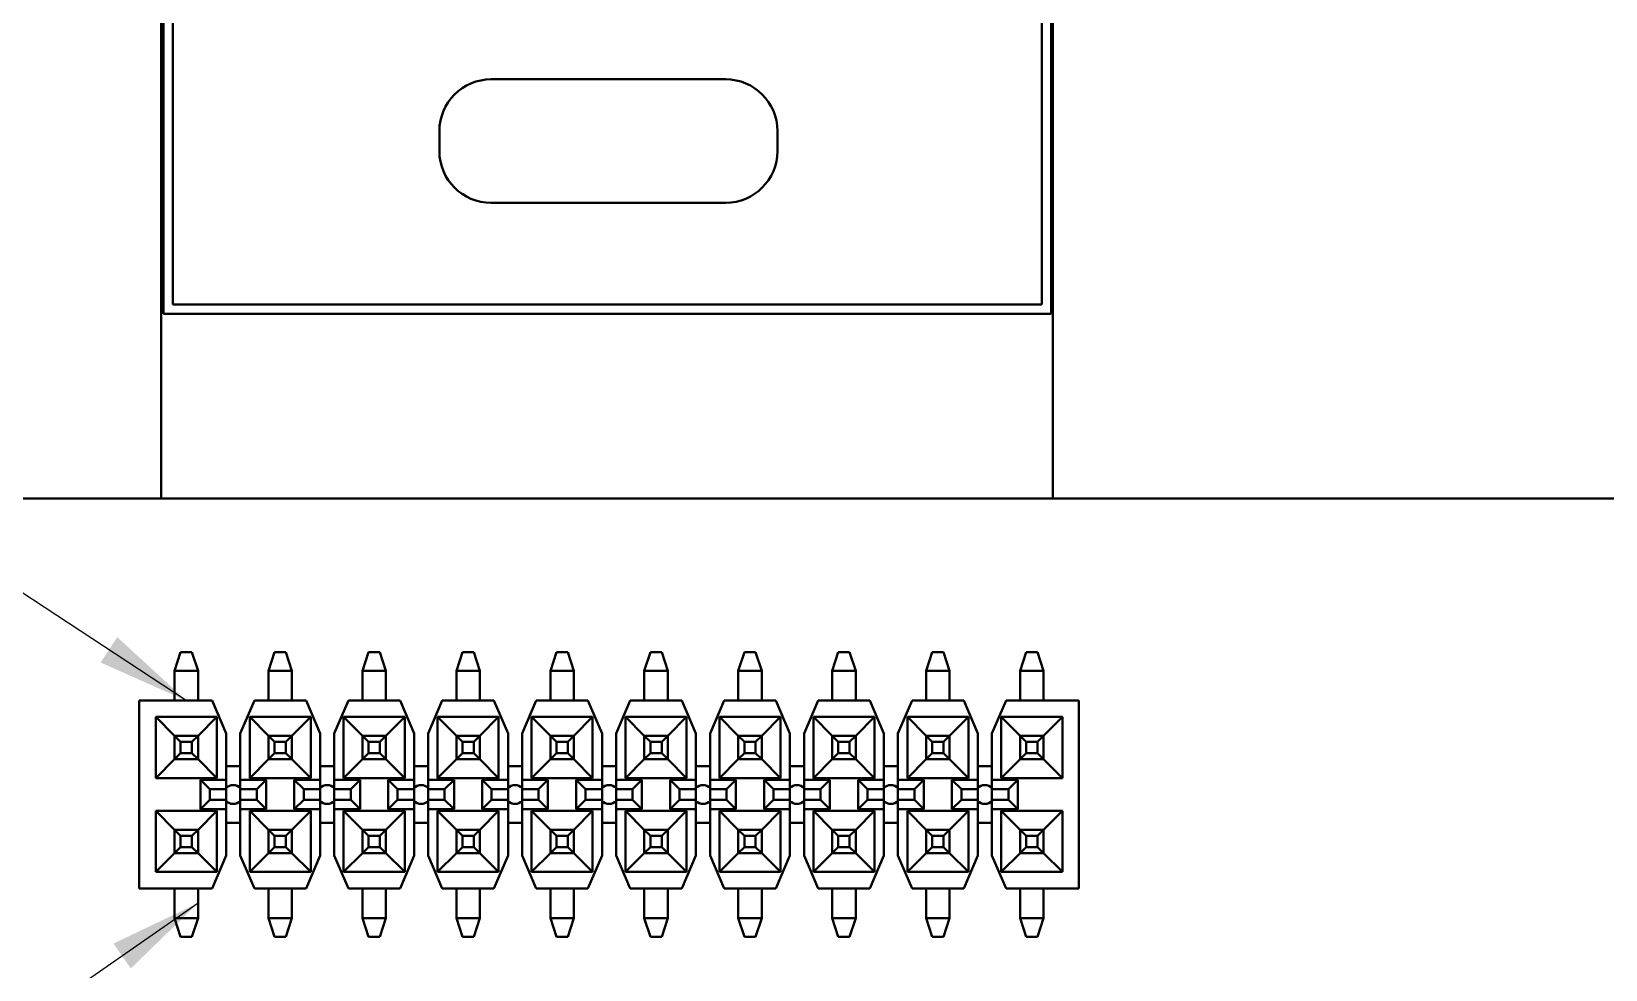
# Model space of a CAD drawing. Header units: millimetres. Extents: x 15 to 292, y 5 to 205.
# Drawn here: x 194.07 to 236.63, y 139.87 to 165.24 of the extents above; entities that cross this region are included whole.
import ezdxf

# ---------------------------------------------------------------- set-up
doc = ezdxf.new("R2010")
doc.units = ezdxf.units.MM
doc.layers.add('Annotations', color=7, linetype='Continuous')
doc.layers.add('Geometries', color=7, linetype='Continuous')
doc.dimstyles.new('ISO-25', dxfattribs={"dimtxt": 2.5, "dimasz": 2.5, "dimexe": 1.25, "dimexo": 0.625, "dimtad": 1, "dimtxsty": 'Standard', "dimcen": 2.5, "dimadec": 0, "dimazin": 0, "dimtfac": 1, "dimtmove": 0, "dimatfit": 3, "dimfxl": 1, "dimarcsym": 0})

msp = doc.modelspace()

# ---------------------------------------------------------------- linework, layer by layer
at = {"layer": 'Geometries', "linetype": 'Continuous', "lineweight": 40}
for p, q in [((197.583, 190.605), (197.583, 152.605)), ((197.64, 157.605), (197.64, 190.605)), ((197.89, 190.355), (197.89, 157.855)), ((221.39, 190.355), (221.39, 157.855)), ((221.64, 190.605), (221.64, 157.605)), ((221.683, 152.605), (221.683, 190.605)), ((206.5, 163.945), (212.84, 163.945)), ((205.1, 162.005), (205.1, 162.545)), ((214.24, 162.545), (214.24, 162.005)), ((212.84, 160.605), (206.5, 160.605)), ((221.64, 157.605), (197.64, 157.605)), ((197.89, 157.855), (221.39, 157.855)), ((156.49, 152.605), (197.583, 152.605)), ((197.583, 152.605), (221.683, 152.605)), ((221.683, 152.605), (262.49, 152.605)), ((198.105, 148.453), (197.94, 147.945)), ((198.105, 148.453), (198.41, 148.453)), ((198.575, 147.945), (198.41, 148.453)), ((200.645, 148.453), (200.48, 147.945)), ((200.645, 148.453), (200.95, 148.453)), ((201.115, 147.945), (200.95, 148.453)), ((203.185, 148.453), (203.02, 147.945)), ((203.185, 148.453), (203.49, 148.453)), ((203.655, 147.945), (203.49, 148.453)), ((205.725, 148.453), (205.56, 147.945)), ((205.725, 148.453), (206.03, 148.453)), ((206.195, 147.945), (206.03, 148.453)), ((208.265, 148.453), (208.1, 147.945)), ((208.265, 148.453), (208.57, 148.453)), ((208.735, 147.945), (208.57, 148.453)), ((210.805, 148.453), (210.64, 147.945)), ((210.805, 148.453), (211.11, 148.453)), ((211.275, 147.945), (211.11, 148.453)), ((213.345, 148.453), (213.18, 147.945)), ((213.345, 148.453), (213.65, 148.453)), ((213.815, 147.945), (213.65, 148.453)), ((215.885, 148.453), (215.72, 147.945)), ((215.885, 148.453), (216.19, 148.453)), ((216.355, 147.945), (216.19, 148.453)), ((218.425, 148.453), (218.26, 147.945)), ((218.425, 148.453), (218.73, 148.453)), ((218.895, 147.945), (218.73, 148.453)), ((220.965, 148.453), (220.8, 147.945)), ((220.965, 148.453), (221.27, 148.453)), ((221.435, 147.945), (221.27, 148.453)), ((197.94, 147.145), (197.94, 147.945)), ((198.575, 147.945), (197.94, 147.945)), ((198.575, 147.145), (198.575, 147.945)), ((200.48, 147.145), (200.48, 147.945)), ((201.115, 147.945), (200.48, 147.945)), ((201.115, 147.145), (201.115, 147.945)), ((203.02, 147.145), (203.02, 147.945)), ((203.655, 147.945), (203.02, 147.945)), ((203.655, 147.145), (203.655, 147.945)), ((205.56, 147.145), (205.56, 147.945)), ((206.195, 147.945), (205.56, 147.945)), ((206.195, 147.145), (206.195, 147.945)), ((208.1, 147.145), (208.1, 147.945)), ((208.735, 147.945), (208.1, 147.945)), ((208.735, 147.145), (208.735, 147.945)), ((211.275, 147.945), (210.64, 147.945)), ((210.64, 147.145), (210.64, 147.945)), ((211.275, 147.145), (211.275, 147.945)), ((213.18, 147.145), (213.18, 147.945)), ((213.815, 147.945), (213.18, 147.945)), ((213.815, 147.145), (213.815, 147.945)), ((215.72, 147.145), (215.72, 147.945)), ((216.355, 147.945), (215.72, 147.945)), ((216.355, 147.145), (216.355, 147.945)), ((218.26, 147.145), (218.26, 147.945)), ((218.895, 147.945), (218.26, 147.945)), ((218.895, 147.145), (218.895, 147.945)), ((220.8, 147.145), (220.8, 147.945)), ((221.435, 147.945), (220.8, 147.945)), ((221.435, 147.145), (221.435, 147.945)), ((197.94, 147.145), (196.987, 147.145)), ((196.987, 147.145), (196.987, 142.065)), ((198.575, 147.145), (197.94, 147.145)), ((198.956, 147.145), (198.575, 147.145)), ((198.956, 147.145), (199.337, 146.256)), ((199.718, 146.256), (200.099, 147.145)), ((200.48, 147.145), (200.099, 147.145)), ((201.115, 147.145), (200.48, 147.145)), ((201.496, 147.145), (201.115, 147.145)), ((201.496, 147.145), (201.877, 146.256)), ((202.258, 146.256), (202.639, 147.145)), ((203.02, 147.145), (202.639, 147.145)), ((203.655, 147.145), (203.02, 147.145)), ((204.036, 147.145), (203.655, 147.145)), ((204.036, 147.145), (204.417, 146.256)), ((204.798, 146.256), (205.179, 147.145)), ((205.56, 147.145), (205.179, 147.145)), ((206.195, 147.145), (205.56, 147.145)), ((206.576, 147.145), (206.195, 147.145)), ((206.576, 147.145), (206.957, 146.256)), ((207.338, 146.256), (207.719, 147.145)), ((208.1, 147.145), (207.719, 147.145)), ((208.735, 147.145), (208.1, 147.145)), ((209.116, 147.145), (208.735, 147.145)), ((209.116, 147.145), (209.497, 146.256)), ((209.878, 146.256), (210.259, 147.145)), ((210.64, 147.145), (210.259, 147.145)), ((211.275, 147.145), (210.64, 147.145)), ((211.656, 147.145), (211.275, 147.145)), ((211.656, 147.145), (212.037, 146.256)), ((212.418, 146.256), (212.799, 147.145)), ((213.18, 147.145), (212.799, 147.145)), ((213.815, 147.145), (213.18, 147.145)), ((214.196, 147.145), (213.815, 147.145)), ((214.196, 147.145), (214.577, 146.256)), ((214.958, 146.256), (215.339, 147.145)), ((215.72, 147.145), (215.339, 147.145)), ((216.355, 147.145), (215.72, 147.145)), ((216.736, 147.145), (216.355, 147.145)), ((216.736, 147.145), (217.117, 146.256)), ((217.498, 146.256), (217.879, 147.145)), ((218.26, 147.145), (217.879, 147.145)), ((218.895, 147.145), (218.26, 147.145)), ((219.276, 147.145), (218.895, 147.145)), ((219.276, 147.145), (219.657, 146.256)), ((220.038, 146.256), (220.419, 147.145)), ((220.8, 147.145), (220.419, 147.145)), ((221.435, 147.145), (220.8, 147.145)), ((222.387, 147.145), (221.435, 147.145)), ((222.387, 142.065), (222.387, 147.145)), ((199.083, 146.701), (197.432, 146.701)), ((197.94, 146.193), (197.432, 146.701)), ((197.432, 146.701), (197.432, 145.05)), ((198.575, 146.193), (199.083, 146.701)), ((199.083, 145.05), (199.083, 146.701)), ((200.48, 146.193), (199.972, 146.701)), ((199.972, 146.701), (199.972, 145.05)), ((201.623, 146.701), (199.972, 146.701)), ((201.115, 146.193), (201.623, 146.701)), ((201.623, 145.05), (201.623, 146.701)), ((202.512, 146.701), (202.512, 145.05)), ((204.163, 146.701), (202.512, 146.701)), ((203.02, 146.193), (202.512, 146.701)), ((203.655, 146.193), (204.163, 146.701)), ((204.163, 145.05), (204.163, 146.701)), ((205.052, 146.701), (205.052, 145.05)), ((206.703, 146.701), (205.052, 146.701)), ((205.56, 146.193), (205.052, 146.701)), ((206.195, 146.193), (206.703, 146.701)), ((206.703, 145.05), (206.703, 146.701)), ((208.1, 146.193), (207.592, 146.701)), ((207.592, 146.701), (207.592, 145.05)), ((209.243, 146.701), (207.592, 146.701)), ((208.735, 146.193), (209.243, 146.701)), ((209.243, 145.05), (209.243, 146.701)), ((211.783, 146.701), (210.132, 146.701)), ((210.64, 146.193), (210.132, 146.701)), ((210.132, 146.701), (210.132, 145.05)), ((211.275, 146.193), (211.783, 146.701)), ((211.783, 145.05), (211.783, 146.701)), ((212.672, 146.701), (212.672, 145.05)), ((214.323, 146.701), (212.672, 146.701)), ((213.18, 146.193), (212.672, 146.701)), ((213.815, 146.193), (214.323, 146.701)), ((214.323, 145.05), (214.323, 146.701)), ((215.212, 146.701), (215.212, 145.05)), ((216.863, 146.701), (215.212, 146.701)), ((215.72, 146.193), (215.212, 146.701)), ((216.355, 146.193), (216.863, 146.701)), ((216.863, 145.05), (216.863, 146.701)), ((218.26, 146.193), (217.752, 146.701)), ((217.752, 146.701), (217.752, 145.05)), ((219.403, 146.701), (217.752, 146.701)), ((218.895, 146.193), (219.403, 146.701)), ((219.403, 145.05), (219.403, 146.701)), ((220.292, 146.701), (220.292, 145.05)), ((221.943, 146.701), (220.292, 146.701)), ((220.8, 146.193), (220.292, 146.701)), ((221.435, 146.193), (221.943, 146.701)), ((221.943, 145.05), (221.943, 146.701)), ((197.94, 145.558), (197.94, 146.193)), ((197.94, 146.193), (198.575, 146.193)), ((198.105, 146.028), (197.94, 146.193)), ((198.105, 146.028), (198.105, 145.723)), ((198.41, 146.028), (198.105, 146.028)), ((198.575, 146.193), (198.41, 146.028)), ((198.41, 145.723), (198.41, 146.028)), ((198.575, 146.193), (198.575, 145.558)), ((199.337, 146.256), (199.337, 145.367)), ((199.718, 145.367), (199.718, 146.256)), ((200.48, 146.193), (201.115, 146.193)), ((200.645, 146.028), (200.48, 146.193)), ((200.48, 145.558), (200.48, 146.193)), ((200.95, 146.028), (200.645, 146.028)), ((200.645, 146.028), (200.645, 145.723)), ((201.115, 146.193), (200.95, 146.028)), ((200.95, 145.723), (200.95, 146.028)), ((201.115, 146.193), (201.115, 145.558)), ((201.877, 146.256), (201.877, 145.367)), ((202.258, 145.367), (202.258, 146.256)), ((203.02, 145.558), (203.02, 146.193)), ((203.02, 146.193), (203.655, 146.193)), ((203.185, 146.028), (203.02, 146.193)), ((203.49, 146.028), (203.185, 146.028)), ((203.185, 146.028), (203.185, 145.723)), ((203.655, 146.193), (203.49, 146.028)), ((203.49, 145.723), (203.49, 146.028)), ((203.655, 146.193), (203.655, 145.558)), ((204.417, 146.256), (204.417, 145.367)), ((204.798, 145.367), (204.798, 146.256)), ((205.56, 146.193), (206.195, 146.193)), ((205.725, 146.028), (205.56, 146.193)), ((205.56, 145.558), (205.56, 146.193)), ((205.725, 146.028), (205.725, 145.723)), ((206.03, 146.028), (205.725, 146.028)), ((206.195, 146.193), (206.03, 146.028)), ((206.03, 145.723), (206.03, 146.028)), ((206.195, 146.193), (206.195, 145.558)), ((206.957, 146.256), (206.957, 145.367)), ((207.338, 145.367), (207.338, 146.256)), ((208.1, 146.193), (208.735, 146.193)), ((208.265, 146.028), (208.1, 146.193)), ((208.1, 145.558), (208.1, 146.193)), ((208.57, 146.028), (208.265, 146.028)), ((208.265, 146.028), (208.265, 145.723)), ((208.735, 146.193), (208.57, 146.028)), ((208.57, 145.723), (208.57, 146.028)), ((208.735, 146.193), (208.735, 145.558)), ((209.497, 146.256), (209.497, 145.367)), ((209.878, 145.367), (209.878, 146.256)), ((210.64, 145.558), (210.64, 146.193)), ((210.64, 146.193), (211.275, 146.193)), ((210.805, 146.028), (210.64, 146.193)), ((211.11, 146.028), (210.805, 146.028)), ((210.805, 146.028), (210.805, 145.723)), ((211.275, 146.193), (211.11, 146.028)), ((211.11, 145.723), (211.11, 146.028)), ((211.275, 146.193), (211.275, 145.558)), ((212.037, 146.256), (212.037, 145.367)), ((212.418, 145.367), (212.418, 146.256)), ((213.18, 146.193), (213.815, 146.193)), ((213.345, 146.028), (213.18, 146.193)), ((213.18, 145.558), (213.18, 146.193)), ((213.345, 146.028), (213.345, 145.723)), ((213.65, 146.028), (213.345, 146.028)), ((213.815, 146.193), (213.65, 146.028)), ((213.65, 145.723), (213.65, 146.028)), ((213.815, 146.193), (213.815, 145.558)), ((214.577, 146.256), (214.577, 145.367)), ((214.958, 145.367), (214.958, 146.256)), ((215.72, 146.193), (216.355, 146.193)), ((215.885, 146.028), (215.72, 146.193)), ((215.72, 145.558), (215.72, 146.193)), ((216.19, 146.028), (215.885, 146.028)), ((215.885, 146.028), (215.885, 145.723)), ((216.355, 146.193), (216.19, 146.028)), ((216.19, 145.723), (216.19, 146.028)), ((216.355, 146.193), (216.355, 145.558)), ((217.117, 146.256), (217.117, 145.367)), ((217.498, 145.367), (217.498, 146.256)), ((218.425, 146.028), (218.26, 146.193)), ((218.26, 145.558), (218.26, 146.193)), ((218.26, 146.193), (218.895, 146.193)), ((218.73, 146.028), (218.425, 146.028)), ((218.425, 146.028), (218.425, 145.723)), ((218.895, 146.193), (218.73, 146.028)), ((218.73, 145.723), (218.73, 146.028)), ((218.895, 146.193), (218.895, 145.558)), ((219.657, 146.256), (219.657, 145.367)), ((220.038, 145.367), (220.038, 146.256)), ((220.965, 146.028), (220.8, 146.193)), ((220.8, 145.558), (220.8, 146.193)), ((220.8, 146.193), (221.435, 146.193)), ((221.27, 146.028), (220.965, 146.028)), ((220.965, 146.028), (220.965, 145.723)), ((221.435, 146.193), (221.27, 146.028)), ((221.27, 145.723), (221.27, 146.028)), ((221.435, 146.193), (221.435, 145.558)), ((197.94, 145.558), (197.432, 145.05)), ((198.105, 145.723), (197.94, 145.558)), ((198.575, 145.558), (197.94, 145.558)), ((198.105, 145.723), (198.41, 145.723)), ((198.575, 145.558), (198.41, 145.723)), ((198.575, 145.558), (199.083, 145.05)), ((200.48, 145.558), (199.972, 145.05)), ((200.645, 145.723), (200.48, 145.558)), ((201.115, 145.558), (200.48, 145.558)), ((200.645, 145.723), (200.95, 145.723)), ((201.115, 145.558), (200.95, 145.723)), ((201.115, 145.558), (201.623, 145.05)), ((203.02, 145.558), (202.512, 145.05)), ((203.185, 145.723), (203.02, 145.558)), ((203.655, 145.558), (203.02, 145.558)), ((203.185, 145.723), (203.49, 145.723)), ((203.655, 145.558), (203.49, 145.723)), ((203.655, 145.558), (204.163, 145.05)), ((205.56, 145.558), (205.052, 145.05)), ((205.725, 145.723), (205.56, 145.558)), ((206.195, 145.558), (205.56, 145.558)), ((205.725, 145.723), (206.03, 145.723)), ((206.195, 145.558), (206.03, 145.723)), ((206.195, 145.558), (206.703, 145.05)), ((208.1, 145.558), (207.592, 145.05)), ((208.265, 145.723), (208.1, 145.558)), ((208.735, 145.558), (208.1, 145.558)), ((208.265, 145.723), (208.57, 145.723)), ((208.735, 145.558), (208.57, 145.723)), ((208.735, 145.558), (209.243, 145.05)), ((210.64, 145.558), (210.132, 145.05)), ((210.805, 145.723), (210.64, 145.558)), ((211.275, 145.558), (210.64, 145.558)), ((210.805, 145.723), (211.11, 145.723)), ((211.275, 145.558), (211.11, 145.723)), ((211.275, 145.558), (211.783, 145.05)), ((213.18, 145.558), (212.672, 145.05)), ((213.345, 145.723), (213.18, 145.558)), ((213.815, 145.558), (213.18, 145.558)), ((213.345, 145.723), (213.65, 145.723)), ((213.815, 145.558), (213.65, 145.723)), ((213.815, 145.558), (214.323, 145.05)), ((215.72, 145.558), (215.212, 145.05)), ((215.885, 145.723), (215.72, 145.558)), ((216.355, 145.558), (215.72, 145.558)), ((215.885, 145.723), (216.19, 145.723)), ((216.355, 145.558), (216.19, 145.723)), ((216.355, 145.558), (216.863, 145.05)), ((218.26, 145.558), (217.752, 145.05)), ((218.425, 145.723), (218.26, 145.558)), ((218.895, 145.558), (218.26, 145.558)), ((218.425, 145.723), (218.73, 145.723)), ((218.895, 145.558), (218.73, 145.723)), ((218.895, 145.558), (219.403, 145.05)), ((220.8, 145.558), (220.292, 145.05)), ((220.965, 145.723), (220.8, 145.558)), ((221.435, 145.558), (220.8, 145.558)), ((220.965, 145.723), (221.27, 145.723)), ((221.435, 145.558), (221.27, 145.723)), ((221.435, 145.558), (221.943, 145.05)), ((199.718, 145.367), (199.337, 145.367)), ((199.337, 145.367), (199.337, 145.005)), ((199.718, 145.005), (199.718, 145.367)), ((202.258, 145.367), (201.877, 145.367)), ((201.877, 145.367), (201.877, 145.005)), ((202.258, 145.005), (202.258, 145.367)), ((204.798, 145.367), (204.417, 145.367)), ((204.417, 145.367), (204.417, 145.005)), ((204.798, 145.005), (204.798, 145.367)), ((207.338, 145.367), (206.957, 145.367)), ((206.957, 145.367), (206.957, 145.005)), ((207.338, 145.005), (207.338, 145.367)), ((209.878, 145.367), (209.497, 145.367)), ((209.497, 145.367), (209.497, 145.005)), ((209.878, 145.005), (209.878, 145.367)), ((212.418, 145.367), (212.037, 145.367)), ((212.037, 145.367), (212.037, 145.005)), ((212.418, 145.005), (212.418, 145.367)), ((214.958, 145.367), (214.577, 145.367)), ((214.577, 145.367), (214.577, 145.005)), ((214.958, 145.005), (214.958, 145.367)), ((217.498, 145.367), (217.117, 145.367)), ((217.117, 145.367), (217.117, 145.005)), ((217.498, 145.005), (217.498, 145.367)), ((220.038, 145.367), (219.657, 145.367)), ((219.657, 145.367), (219.657, 145.005)), ((220.038, 145.005), (220.038, 145.367)), ((197.432, 145.05), (199.083, 145.05)), ((198.638, 145.005), (198.638, 144.205)), ((199.337, 145.005), (198.638, 145.005)), ((198.892, 144.751), (198.638, 145.005)), ((198.892, 144.751), (198.892, 144.459)), ((199.337, 144.751), (198.892, 144.751)), ((199.337, 144.773), (199.337, 145.005)), ((199.337, 144.751), (199.337, 144.773)), ((199.337, 144.751), (199.337, 144.459)), ((199.718, 145.005), (199.718, 144.773)), ((200.416, 145.005), (199.718, 145.005)), ((199.718, 144.773), (199.718, 144.751)), ((199.718, 144.459), (199.718, 144.751)), ((200.162, 144.751), (199.718, 144.751)), ((199.972, 145.05), (201.623, 145.05)), ((200.162, 144.751), (200.416, 145.005)), ((200.162, 144.459), (200.162, 144.751)), ((200.416, 144.205), (200.416, 145.005)), ((201.432, 144.751), (201.178, 145.005)), ((201.178, 145.005), (201.178, 144.205)), ((201.877, 145.005), (201.178, 145.005)), ((201.432, 144.751), (201.432, 144.459)), ((201.877, 144.751), (201.432, 144.751)), ((201.877, 144.773), (201.877, 145.005)), ((201.877, 144.751), (201.877, 144.773)), ((201.877, 144.751), (201.877, 144.459)), ((202.258, 145.005), (202.258, 144.773)), ((202.956, 145.005), (202.258, 145.005)), ((202.258, 144.773), (202.258, 144.751)), ((202.258, 144.459), (202.258, 144.751)), ((202.702, 144.751), (202.258, 144.751)), ((202.512, 145.05), (204.163, 145.05)), ((202.702, 144.751), (202.956, 145.005)), ((202.702, 144.459), (202.702, 144.751)), ((202.956, 144.205), (202.956, 145.005)), ((203.972, 144.751), (203.718, 145.005)), ((203.718, 145.005), (203.718, 144.205)), ((204.417, 145.005), (203.718, 145.005)), ((203.972, 144.751), (203.972, 144.459)), ((204.417, 144.751), (203.972, 144.751)), ((204.417, 144.773), (204.417, 145.005)), ((204.417, 144.751), (204.417, 144.773)), ((204.417, 144.751), (204.417, 144.459)), ((204.798, 145.005), (204.798, 144.773)), ((205.496, 145.005), (204.798, 145.005)), ((204.798, 144.773), (204.798, 144.751)), ((204.798, 144.459), (204.798, 144.751)), ((205.242, 144.751), (204.798, 144.751)), ((205.052, 145.05), (206.703, 145.05)), ((205.242, 144.751), (205.496, 145.005)), ((205.242, 144.459), (205.242, 144.751)), ((205.496, 144.205), (205.496, 145.005)), ((206.512, 144.751), (206.258, 145.005)), ((206.258, 145.005), (206.258, 144.205)), ((206.957, 145.005), (206.258, 145.005)), ((206.957, 144.751), (206.512, 144.751)), ((206.512, 144.751), (206.512, 144.459)), ((206.957, 144.773), (206.957, 145.005)), ((206.957, 144.751), (206.957, 144.773)), ((206.957, 144.751), (206.957, 144.459)), ((207.338, 145.005), (207.338, 144.773)), ((208.036, 145.005), (207.338, 145.005)), ((207.338, 144.773), (207.338, 144.751)), ((207.338, 144.459), (207.338, 144.751)), ((207.782, 144.751), (207.338, 144.751)), ((207.592, 145.05), (209.243, 145.05)), ((207.782, 144.751), (208.036, 145.005)), ((207.782, 144.459), (207.782, 144.751)), ((208.036, 144.205), (208.036, 145.005)), ((209.052, 144.751), (208.798, 145.005)), ((209.497, 145.005), (208.798, 145.005)), ((208.798, 145.005), (208.798, 144.205)), ((209.497, 144.751), (209.052, 144.751)), ((209.052, 144.751), (209.052, 144.459)), ((209.497, 144.773), (209.497, 145.005)), ((209.497, 144.751), (209.497, 144.773)), ((209.497, 144.751), (209.497, 144.459)), ((209.878, 145.005), (209.878, 144.773)), ((210.576, 145.005), (209.878, 145.005)), ((209.878, 144.773), (209.878, 144.751)), ((209.878, 144.459), (209.878, 144.751)), ((210.322, 144.751), (209.878, 144.751)), ((210.132, 145.05), (211.783, 145.05)), ((210.322, 144.751), (210.576, 145.005)), ((210.322, 144.459), (210.322, 144.751)), ((210.576, 144.205), (210.576, 145.005)), ((211.592, 144.751), (211.338, 145.005)), ((211.338, 145.005), (211.338, 144.205)), ((212.037, 145.005), (211.338, 145.005)), ((211.592, 144.751), (211.592, 144.459)), ((212.037, 144.751), (211.592, 144.751)), ((212.037, 144.773), (212.037, 145.005)), ((212.037, 144.751), (212.037, 144.773)), ((212.037, 144.751), (212.037, 144.459)), ((212.418, 145.005), (212.418, 144.773)), ((213.116, 145.005), (212.418, 145.005)), ((212.418, 144.773), (212.418, 144.751)), ((212.418, 144.459), (212.418, 144.751)), ((212.862, 144.751), (212.418, 144.751)), ((212.672, 145.05), (214.323, 145.05)), ((212.862, 144.751), (213.116, 145.005)), ((212.862, 144.459), (212.862, 144.751)), ((213.116, 144.205), (213.116, 145.005)), ((213.878, 145.005), (213.878, 144.205)), ((214.577, 145.005), (213.878, 145.005)), ((214.132, 144.751), (213.878, 145.005)), ((214.132, 144.751), (214.132, 144.459)), ((214.577, 144.751), (214.132, 144.751)), ((214.577, 144.773), (214.577, 145.005)), ((214.577, 144.751), (214.577, 144.773)), ((214.577, 144.751), (214.577, 144.459)), ((215.656, 145.005), (214.958, 145.005)), ((214.958, 145.005), (214.958, 144.773)), ((214.958, 144.773), (214.958, 144.751)), ((214.958, 144.459), (214.958, 144.751)), ((215.402, 144.751), (214.958, 144.751)), ((215.212, 145.05), (216.863, 145.05)), ((215.402, 144.751), (215.656, 145.005)), ((215.402, 144.459), (215.402, 144.751)), ((215.656, 144.205), (215.656, 145.005)), ((217.117, 145.005), (216.418, 145.005)), ((216.418, 145.005), (216.418, 144.205)), ((216.672, 144.751), (216.418, 145.005)), ((217.117, 144.751), (216.672, 144.751)), ((216.672, 144.751), (216.672, 144.459)), ((217.117, 144.773), (217.117, 145.005)), ((217.117, 144.751), (217.117, 144.773)), ((217.117, 144.751), (217.117, 144.459)), ((217.498, 145.005), (217.498, 144.773)), ((218.196, 145.005), (217.498, 145.005)), ((217.498, 144.773), (217.498, 144.751)), ((217.498, 144.459), (217.498, 144.751)), ((217.942, 144.751), (217.498, 144.751)), ((217.752, 145.05), (219.403, 145.05)), ((217.942, 144.751), (218.196, 145.005)), ((217.942, 144.459), (217.942, 144.751)), ((218.196, 144.205), (218.196, 145.005)), ((219.212, 144.751), (218.958, 145.005)), ((218.958, 145.005), (218.958, 144.205)), ((219.657, 145.005), (218.958, 145.005)), ((219.212, 144.751), (219.212, 144.459)), ((219.657, 144.751), (219.212, 144.751)), ((219.657, 144.773), (219.657, 145.005)), ((219.657, 144.751), (219.657, 144.773)), ((219.657, 144.751), (219.657, 144.459)), ((220.038, 145.005), (220.038, 144.773)), ((220.736, 145.005), (220.038, 145.005)), ((220.038, 144.773), (220.038, 144.751)), ((220.038, 144.459), (220.038, 144.751)), ((220.482, 144.751), (220.038, 144.751)), ((220.292, 145.05), (221.943, 145.05)), ((220.482, 144.751), (220.736, 145.005)), ((220.482, 144.459), (220.482, 144.751)), ((220.736, 144.205), (220.736, 145.005)), ((198.892, 144.459), (198.638, 144.205)), ((198.892, 144.459), (199.337, 144.459)), ((199.337, 144.437), (199.337, 144.459)), ((199.337, 144.205), (199.337, 144.437)), ((199.718, 144.459), (199.718, 144.437)), ((199.718, 144.459), (200.162, 144.459)), ((199.718, 144.437), (199.718, 144.205)), ((200.162, 144.459), (200.416, 144.205)), ((201.432, 144.459), (201.178, 144.205)), ((201.432, 144.459), (201.877, 144.459)), ((201.877, 144.437), (201.877, 144.459)), ((201.877, 144.205), (201.877, 144.437)), ((202.258, 144.459), (202.258, 144.437)), ((202.258, 144.459), (202.702, 144.459)), ((202.258, 144.437), (202.258, 144.205)), ((202.702, 144.459), (202.956, 144.205)), ((203.972, 144.459), (203.718, 144.205)), ((203.972, 144.459), (204.417, 144.459)), ((204.417, 144.437), (204.417, 144.459)), ((204.417, 144.205), (204.417, 144.437)), ((204.798, 144.459), (204.798, 144.437)), ((204.798, 144.459), (205.242, 144.459)), ((204.798, 144.437), (204.798, 144.205)), ((205.242, 144.459), (205.496, 144.205)), ((206.512, 144.459), (206.258, 144.205)), ((206.512, 144.459), (206.957, 144.459)), ((206.957, 144.437), (206.957, 144.459)), ((206.957, 144.205), (206.957, 144.437)), ((207.338, 144.459), (207.338, 144.437)), ((207.338, 144.459), (207.782, 144.459)), ((207.338, 144.437), (207.338, 144.205)), ((207.782, 144.459), (208.036, 144.205)), ((209.052, 144.459), (208.798, 144.205)), ((209.052, 144.459), (209.497, 144.459)), ((209.497, 144.437), (209.497, 144.459)), ((209.497, 144.205), (209.497, 144.437)), ((209.878, 144.459), (209.878, 144.437)), ((209.878, 144.459), (210.322, 144.459)), ((209.878, 144.437), (209.878, 144.205)), ((210.322, 144.459), (210.576, 144.205)), ((211.592, 144.459), (211.338, 144.205)), ((211.592, 144.459), (212.037, 144.459)), ((212.037, 144.437), (212.037, 144.459)), ((212.037, 144.205), (212.037, 144.437)), ((212.418, 144.459), (212.862, 144.459)), ((212.418, 144.459), (212.418, 144.437)), ((212.418, 144.437), (212.418, 144.205)), ((212.862, 144.459), (213.116, 144.205)), ((214.132, 144.459), (213.878, 144.205)), ((214.132, 144.459), (214.577, 144.459)), ((214.577, 144.437), (214.577, 144.459)), ((214.577, 144.205), (214.577, 144.437)), ((214.958, 144.459), (214.958, 144.437)), ((214.958, 144.459), (215.402, 144.459)), ((214.958, 144.437), (214.958, 144.205)), ((215.402, 144.459), (215.656, 144.205)), ((216.672, 144.459), (216.418, 144.205)), ((216.672, 144.459), (217.117, 144.459)), ((217.117, 144.437), (217.117, 144.459)), ((217.117, 144.205), (217.117, 144.437)), ((217.498, 144.459), (217.498, 144.437)), ((217.498, 144.459), (217.942, 144.459)), ((217.498, 144.437), (217.498, 144.205)), ((217.942, 144.459), (218.196, 144.205)), ((219.212, 144.459), (218.958, 144.205)), ((219.212, 144.459), (219.657, 144.459)), ((219.657, 144.437), (219.657, 144.459)), ((219.657, 144.205), (219.657, 144.437)), ((220.038, 144.459), (220.038, 144.437)), ((220.038, 144.459), (220.482, 144.459)), ((220.038, 144.437), (220.038, 144.205)), ((220.482, 144.459), (220.736, 144.205)), ((199.083, 144.161), (197.432, 144.161)), ((197.94, 143.653), (197.432, 144.161)), ((197.432, 144.161), (197.432, 142.51)), ((198.575, 143.653), (199.083, 144.161)), ((198.638, 144.205), (199.337, 144.205)), ((199.083, 142.51), (199.083, 144.161)), ((199.337, 144.205), (199.337, 143.843)), ((199.718, 143.843), (199.337, 143.843)), ((199.337, 143.843), (199.337, 142.954)), ((199.718, 143.843), (199.718, 144.205)), ((199.718, 144.205), (200.416, 144.205)), ((199.718, 142.954), (199.718, 143.843)), ((200.48, 143.653), (199.972, 144.161)), ((201.623, 144.161), (199.972, 144.161)), ((199.972, 144.161), (199.972, 142.51)), ((201.115, 143.653), (201.623, 144.161)), ((201.178, 144.205), (201.877, 144.205)), ((201.623, 142.51), (201.623, 144.161)), ((201.877, 144.205), (201.877, 143.843)), ((202.258, 143.843), (201.877, 143.843)), ((201.877, 143.843), (201.877, 142.954)), ((202.258, 143.843), (202.258, 144.205)), ((202.258, 144.205), (202.956, 144.205)), ((202.258, 142.954), (202.258, 143.843)), ((204.163, 144.161), (202.512, 144.161)), ((203.02, 143.653), (202.512, 144.161)), ((202.512, 144.161), (202.512, 142.51)), ((203.655, 143.653), (204.163, 144.161)), ((203.718, 144.205), (204.417, 144.205)), ((204.163, 142.51), (204.163, 144.161)), ((204.417, 144.205), (204.417, 143.843)), ((204.798, 143.843), (204.417, 143.843)), ((204.417, 143.843), (204.417, 142.954)), ((204.798, 143.843), (204.798, 144.205)), ((204.798, 144.205), (205.496, 144.205)), ((204.798, 142.954), (204.798, 143.843)), ((205.56, 143.653), (205.052, 144.161)), ((205.052, 144.161), (205.052, 142.51)), ((206.703, 144.161), (205.052, 144.161)), ((206.195, 143.653), (206.703, 144.161)), ((206.258, 144.205), (206.957, 144.205)), ((206.703, 142.51), (206.703, 144.161)), ((206.957, 144.205), (206.957, 143.843)), ((207.338, 143.843), (206.957, 143.843)), ((206.957, 143.843), (206.957, 142.954)), ((207.338, 144.205), (208.036, 144.205)), ((207.338, 143.843), (207.338, 144.205)), ((207.338, 142.954), (207.338, 143.843)), ((208.1, 143.653), (207.592, 144.161)), ((207.592, 144.161), (207.592, 142.51)), ((209.243, 144.161), (207.592, 144.161)), ((208.735, 143.653), (209.243, 144.161)), ((208.798, 144.205), (209.497, 144.205)), ((209.243, 142.51), (209.243, 144.161)), ((209.497, 144.205), (209.497, 143.843)), ((209.878, 143.843), (209.497, 143.843)), ((209.497, 143.843), (209.497, 142.954)), ((209.878, 144.205), (210.576, 144.205)), ((209.878, 143.843), (209.878, 144.205)), ((209.878, 142.954), (209.878, 143.843)), ((210.64, 143.653), (210.132, 144.161)), ((210.132, 144.161), (210.132, 142.51)), ((211.783, 144.161), (210.132, 144.161)), ((211.275, 143.653), (211.783, 144.161)), ((211.338, 144.205), (212.037, 144.205)), ((211.783, 142.51), (211.783, 144.161)), ((212.037, 144.205), (212.037, 143.843)), ((212.418, 143.843), (212.037, 143.843)), ((212.037, 143.843), (212.037, 142.954)), ((212.418, 143.843), (212.418, 144.205)), ((212.418, 144.205), (213.116, 144.205)), ((212.418, 142.954), (212.418, 143.843)), ((214.323, 144.161), (212.672, 144.161)), ((213.18, 143.653), (212.672, 144.161)), ((212.672, 144.161), (212.672, 142.51)), ((213.815, 143.653), (214.323, 144.161)), ((213.878, 144.205), (214.577, 144.205)), ((214.323, 142.51), (214.323, 144.161)), ((214.577, 144.205), (214.577, 143.843)), ((214.958, 143.843), (214.577, 143.843)), ((214.577, 143.843), (214.577, 142.954)), ((214.958, 143.843), (214.958, 144.205)), ((214.958, 144.205), (215.656, 144.205)), ((214.958, 142.954), (214.958, 143.843)), ((215.212, 144.161), (215.212, 142.51)), ((216.863, 144.161), (215.212, 144.161)), ((215.72, 143.653), (215.212, 144.161)), ((216.355, 143.653), (216.863, 144.161)), ((216.418, 144.205), (217.117, 144.205)), ((216.863, 142.51), (216.863, 144.161)), ((217.117, 144.205), (217.117, 143.843)), ((217.498, 143.843), (217.117, 143.843)), ((217.117, 143.843), (217.117, 142.954)), ((217.498, 144.205), (218.196, 144.205)), ((217.498, 143.843), (217.498, 144.205)), ((217.498, 142.954), (217.498, 143.843)), ((218.26, 143.653), (217.752, 144.161)), ((217.752, 144.161), (217.752, 142.51)), ((219.403, 144.161), (217.752, 144.161)), ((218.895, 143.653), (219.403, 144.161)), ((218.958, 144.205), (219.657, 144.205)), ((219.403, 142.51), (219.403, 144.161)), ((219.657, 144.205), (219.657, 143.843)), ((220.038, 143.843), (219.657, 143.843)), ((219.657, 143.843), (219.657, 142.954)), ((220.038, 143.843), (220.038, 144.205)), ((220.038, 144.205), (220.736, 144.205)), ((220.038, 142.954), (220.038, 143.843)), ((221.943, 144.161), (220.292, 144.161)), ((220.8, 143.653), (220.292, 144.161)), ((220.292, 144.161), (220.292, 142.51)), ((221.435, 143.653), (221.943, 144.161)), ((221.943, 142.51), (221.943, 144.161)), ((198.575, 143.653), (197.94, 143.653)), ((198.105, 143.488), (197.94, 143.653)), ((197.94, 143.653), (197.94, 143.018)), ((198.105, 143.183), (198.105, 143.488)), ((198.105, 143.488), (198.41, 143.488)), ((198.575, 143.653), (198.41, 143.488)), ((198.41, 143.488), (198.41, 143.183)), ((198.575, 143.018), (198.575, 143.653)), ((201.115, 143.653), (200.48, 143.653)), ((200.645, 143.488), (200.48, 143.653)), ((200.48, 143.653), (200.48, 143.018)), ((200.645, 143.488), (200.95, 143.488)), ((200.645, 143.183), (200.645, 143.488)), ((201.115, 143.653), (200.95, 143.488)), ((200.95, 143.488), (200.95, 143.183)), ((201.115, 143.018), (201.115, 143.653)), ((203.02, 143.653), (203.02, 143.018)), ((203.185, 143.488), (203.02, 143.653)), ((203.655, 143.653), (203.02, 143.653)), ((203.185, 143.183), (203.185, 143.488)), ((203.185, 143.488), (203.49, 143.488)), ((203.655, 143.653), (203.49, 143.488)), ((203.49, 143.488), (203.49, 143.183)), ((203.655, 143.018), (203.655, 143.653)), ((205.725, 143.488), (205.56, 143.653)), ((205.56, 143.653), (205.56, 143.018)), ((206.195, 143.653), (205.56, 143.653)), ((205.725, 143.183), (205.725, 143.488)), ((205.725, 143.488), (206.03, 143.488)), ((206.195, 143.653), (206.03, 143.488)), ((206.03, 143.488), (206.03, 143.183)), ((206.195, 143.018), (206.195, 143.653)), ((208.1, 143.653), (208.1, 143.018)), ((208.265, 143.488), (208.1, 143.653)), ((208.735, 143.653), (208.1, 143.653)), ((208.265, 143.183), (208.265, 143.488)), ((208.265, 143.488), (208.57, 143.488)), ((208.735, 143.653), (208.57, 143.488)), ((208.57, 143.488), (208.57, 143.183)), ((208.735, 143.018), (208.735, 143.653)), ((210.64, 143.653), (210.64, 143.018)), ((210.805, 143.488), (210.64, 143.653)), ((211.275, 143.653), (210.64, 143.653)), ((210.805, 143.183), (210.805, 143.488)), ((210.805, 143.488), (211.11, 143.488)), ((211.275, 143.653), (211.11, 143.488)), ((211.11, 143.488), (211.11, 143.183)), ((211.275, 143.018), (211.275, 143.653)), ((213.815, 143.653), (213.18, 143.653)), ((213.345, 143.488), (213.18, 143.653)), ((213.18, 143.653), (213.18, 143.018)), ((213.345, 143.183), (213.345, 143.488)), ((213.345, 143.488), (213.65, 143.488)), ((213.815, 143.653), (213.65, 143.488)), ((213.65, 143.488), (213.65, 143.183)), ((213.815, 143.018), (213.815, 143.653)), ((216.355, 143.653), (215.72, 143.653)), ((215.885, 143.488), (215.72, 143.653)), ((215.72, 143.653), (215.72, 143.018)), ((215.885, 143.488), (216.19, 143.488)), ((215.885, 143.183), (215.885, 143.488)), ((216.355, 143.653), (216.19, 143.488)), ((216.19, 143.488), (216.19, 143.183)), ((216.355, 143.018), (216.355, 143.653)), ((218.26, 143.653), (218.26, 143.018)), ((218.425, 143.488), (218.26, 143.653)), ((218.895, 143.653), (218.26, 143.653)), ((218.425, 143.183), (218.425, 143.488)), ((218.425, 143.488), (218.73, 143.488)), ((218.895, 143.653), (218.73, 143.488)), ((218.73, 143.488), (218.73, 143.183)), ((218.895, 143.018), (218.895, 143.653)), ((221.435, 143.653), (220.8, 143.653)), ((220.965, 143.488), (220.8, 143.653)), ((220.8, 143.653), (220.8, 143.018)), ((220.965, 143.183), (220.965, 143.488)), ((220.965, 143.488), (221.27, 143.488)), ((221.435, 143.653), (221.27, 143.488)), ((221.27, 143.488), (221.27, 143.183)), ((221.435, 143.018), (221.435, 143.653)), ((197.94, 143.018), (197.432, 142.51)), ((198.105, 143.183), (197.94, 143.018)), ((197.94, 143.018), (198.575, 143.018)), ((198.41, 143.183), (198.105, 143.183)), ((198.575, 143.018), (198.41, 143.183)), ((198.575, 143.018), (199.083, 142.51)), ((200.48, 143.018), (199.972, 142.51)), ((200.645, 143.183), (200.48, 143.018)), ((200.48, 143.018), (201.115, 143.018)), ((200.95, 143.183), (200.645, 143.183)), ((201.115, 143.018), (200.95, 143.183)), ((201.115, 143.018), (201.623, 142.51)), ((203.02, 143.018), (202.512, 142.51)), ((203.185, 143.183), (203.02, 143.018)), ((203.02, 143.018), (203.655, 143.018)), ((203.49, 143.183), (203.185, 143.183)), ((203.655, 143.018), (203.49, 143.183)), ((203.655, 143.018), (204.163, 142.51)), ((205.56, 143.018), (205.052, 142.51)), ((205.725, 143.183), (205.56, 143.018)), ((205.56, 143.018), (206.195, 143.018)), ((206.03, 143.183), (205.725, 143.183)), ((206.195, 143.018), (206.03, 143.183)), ((206.195, 143.018), (206.703, 142.51)), ((208.1, 143.018), (207.592, 142.51)), ((208.265, 143.183), (208.1, 143.018)), ((208.1, 143.018), (208.735, 143.018)), ((208.57, 143.183), (208.265, 143.183)), ((208.735, 143.018), (208.57, 143.183)), ((208.735, 143.018), (209.243, 142.51)), ((210.64, 143.018), (210.132, 142.51)), ((210.805, 143.183), (210.64, 143.018)), ((210.64, 143.018), (211.275, 143.018)), ((211.11, 143.183), (210.805, 143.183)), ((211.275, 143.018), (211.11, 143.183)), ((211.275, 143.018), (211.783, 142.51)), ((213.18, 143.018), (212.672, 142.51)), ((213.345, 143.183), (213.18, 143.018)), ((213.18, 143.018), (213.815, 143.018)), ((213.65, 143.183), (213.345, 143.183)), ((213.815, 143.018), (213.65, 143.183)), ((213.815, 143.018), (214.323, 142.51)), ((215.72, 143.018), (215.212, 142.51)), ((215.885, 143.183), (215.72, 143.018)), ((215.72, 143.018), (216.355, 143.018)), ((216.19, 143.183), (215.885, 143.183)), ((216.355, 143.018), (216.19, 143.183)), ((216.355, 143.018), (216.863, 142.51)), ((218.26, 143.018), (217.752, 142.51)), ((218.425, 143.183), (218.26, 143.018)), ((218.26, 143.018), (218.895, 143.018)), ((218.73, 143.183), (218.425, 143.183)), ((218.895, 143.018), (218.73, 143.183)), ((218.895, 143.018), (219.403, 142.51)), ((220.8, 143.018), (220.292, 142.51)), ((220.965, 143.183), (220.8, 143.018)), ((220.8, 143.018), (221.435, 143.018)), ((221.27, 143.183), (220.965, 143.183)), ((221.435, 143.018), (221.27, 143.183)), ((221.435, 143.018), (221.943, 142.51)), ((199.337, 142.954), (198.956, 142.065)), ((200.099, 142.065), (199.718, 142.954)), ((201.877, 142.954), (201.496, 142.065)), ((202.639, 142.065), (202.258, 142.954)), ((204.417, 142.954), (204.036, 142.065)), ((205.179, 142.065), (204.798, 142.954)), ((206.957, 142.954), (206.576, 142.065)), ((207.719, 142.065), (207.338, 142.954)), ((209.497, 142.954), (209.116, 142.065)), ((210.259, 142.065), (209.878, 142.954)), ((212.037, 142.954), (211.656, 142.065)), ((212.799, 142.065), (212.418, 142.954)), ((214.577, 142.954), (214.196, 142.065)), ((215.339, 142.065), (214.958, 142.954)), ((217.117, 142.954), (216.736, 142.065)), ((217.879, 142.065), (217.498, 142.954)), ((219.657, 142.954), (219.276, 142.065)), ((220.419, 142.065), (220.038, 142.954)), ((197.432, 142.51), (199.083, 142.51)), ((199.972, 142.51), (201.623, 142.51)), ((202.512, 142.51), (204.163, 142.51)), ((205.052, 142.51), (206.703, 142.51)), ((207.592, 142.51), (209.243, 142.51)), ((210.132, 142.51), (211.783, 142.51)), ((212.672, 142.51), (214.323, 142.51)), ((215.212, 142.51), (216.863, 142.51)), ((217.752, 142.51), (219.403, 142.51)), ((220.292, 142.51), (221.943, 142.51)), ((196.987, 142.065), (197.94, 142.065)), ((197.94, 142.065), (197.94, 141.265)), ((197.94, 142.065), (198.575, 142.065)), ((198.575, 142.065), (198.575, 141.265)), ((198.575, 142.065), (198.956, 142.065)), ((200.099, 142.065), (200.48, 142.065)), ((200.48, 142.065), (200.48, 141.265)), ((200.48, 142.065), (201.115, 142.065)), ((201.115, 142.065), (201.115, 141.265)), ((201.115, 142.065), (201.496, 142.065)), ((202.639, 142.065), (203.02, 142.065)), ((203.02, 142.065), (203.02, 141.265)), ((203.02, 142.065), (203.655, 142.065)), ((203.655, 142.065), (203.655, 141.265)), ((203.655, 142.065), (204.036, 142.065)), ((205.179, 142.065), (205.56, 142.065)), ((205.56, 142.065), (205.56, 141.265)), ((205.56, 142.065), (206.195, 142.065)), ((206.195, 142.065), (206.195, 141.265)), ((206.195, 142.065), (206.576, 142.065)), ((207.719, 142.065), (208.1, 142.065)), ((208.1, 142.065), (208.1, 141.265)), ((208.1, 142.065), (208.735, 142.065)), ((208.735, 142.065), (208.735, 141.265)), ((208.735, 142.065), (209.116, 142.065)), ((210.259, 142.065), (210.64, 142.065)), ((210.64, 142.065), (211.275, 142.065)), ((210.64, 142.065), (210.64, 141.265)), ((211.275, 142.065), (211.656, 142.065)), ((211.275, 142.065), (211.275, 141.265)), ((212.799, 142.065), (213.18, 142.065)), ((213.18, 142.065), (213.18, 141.265)), ((213.18, 142.065), (213.815, 142.065)), ((213.815, 142.065), (213.815, 141.265)), ((213.815, 142.065), (214.196, 142.065)), ((215.339, 142.065), (215.72, 142.065)), ((215.72, 142.065), (215.72, 141.265)), ((215.72, 142.065), (216.355, 142.065)), ((216.355, 142.065), (216.355, 141.265)), ((216.355, 142.065), (216.736, 142.065)), ((217.879, 142.065), (218.26, 142.065)), ((218.26, 142.065), (218.26, 141.265)), ((218.26, 142.065), (218.895, 142.065)), ((218.895, 142.065), (218.895, 141.265)), ((218.895, 142.065), (219.276, 142.065)), ((220.419, 142.065), (220.8, 142.065)), ((220.8, 142.065), (220.8, 141.265)), ((220.8, 142.065), (221.435, 142.065)), ((221.435, 142.065), (221.435, 141.265)), ((221.435, 142.065), (222.387, 142.065)), ((198.105, 140.757), (197.94, 141.265)), ((198.575, 141.265), (197.94, 141.265)), ((198.575, 141.265), (198.41, 140.757)), ((200.645, 140.757), (200.48, 141.265)), ((201.115, 141.265), (200.48, 141.265)), ((201.115, 141.265), (200.95, 140.757)), ((203.185, 140.757), (203.02, 141.265)), ((203.655, 141.265), (203.02, 141.265)), ((203.655, 141.265), (203.49, 140.757)), ((205.725, 140.757), (205.56, 141.265)), ((206.195, 141.265), (205.56, 141.265)), ((206.195, 141.265), (206.03, 140.757)), ((208.735, 141.265), (208.1, 141.265)), ((208.265, 140.757), (208.1, 141.265)), ((208.735, 141.265), (208.57, 140.757)), ((210.805, 140.757), (210.64, 141.265)), ((211.275, 141.265), (210.64, 141.265)), ((211.275, 141.265), (211.11, 140.757)), ((213.345, 140.757), (213.18, 141.265)), ((213.815, 141.265), (213.18, 141.265)), ((213.815, 141.265), (213.65, 140.757)), ((215.885, 140.757), (215.72, 141.265)), ((216.355, 141.265), (215.72, 141.265)), ((216.355, 141.265), (216.19, 140.757)), ((218.425, 140.757), (218.26, 141.265)), ((218.895, 141.265), (218.26, 141.265)), ((218.895, 141.265), (218.73, 140.757)), ((220.965, 140.757), (220.8, 141.265)), ((221.435, 141.265), (220.8, 141.265)), ((221.435, 141.265), (221.27, 140.757)), ((198.105, 140.757), (198.41, 140.757)), ((200.645, 140.757), (200.95, 140.757)), ((203.185, 140.757), (203.49, 140.757)), ((205.725, 140.757), (206.03, 140.757)), ((208.265, 140.757), (208.57, 140.757)), ((210.805, 140.757), (211.11, 140.757)), ((213.345, 140.757), (213.65, 140.757)), ((215.885, 140.757), (216.19, 140.757)), ((218.425, 140.757), (218.73, 140.757)), ((220.965, 140.757), (221.27, 140.757))]:
    msp.add_line(p, q, dxfattribs=at)
for centre, radius, start, end in [((206.5, 162.545), 1.4, 90, 180), ((212.84, 162.545), 1.4, 0, 90), ((206.5, 162.005), 1.4, 180, 270), ((212.84, 162.005), 1.4, 270, 0), ((199.527, 144.605), 0.254, 41.4096, 138.5904), ((202.067, 144.605), 0.254, 41.4096, 138.5904), ((204.607, 144.605), 0.254, 41.4096, 138.5904), ((207.147, 144.605), 0.254, 41.4096, 138.5904), ((209.687, 144.605), 0.254, 41.4096, 138.5904), ((212.227, 144.605), 0.254, 41.4096, 138.5904), ((214.767, 144.605), 0.254, 41.4096, 138.5904), ((217.307, 144.605), 0.254, 41.4096, 138.5904), ((219.847, 144.605), 0.254, 41.4096, 138.5904), ((199.527, 144.605), 0.254, 221.4096, 318.5904), ((202.067, 144.605), 0.254, 221.4096, 318.5904), ((204.607, 144.605), 0.254, 221.4096, 318.5904), ((207.147, 144.605), 0.254, 221.4096, 318.5904), ((209.687, 144.605), 0.254, 221.4096, 318.5904), ((212.227, 144.605), 0.254, 221.4096, 318.5904), ((214.767, 144.605), 0.254, 221.4096, 318.5904), ((217.307, 144.605), 0.254, 221.4096, 318.5904), ((219.847, 144.605), 0.254, 221.4096, 318.5904)]:
    msp.add_arc(centre, radius, start, end, dxfattribs=at)

# ---------------------------------------------------------------- leaders
at = {"layer": 'Annotations', "linetype": 'Continuous', "lineweight": 15}
for points in [[(198.257, 147.145), (187.224, 154.387)], [(198.575, 141.665), (182.487, 130.47)]]:
    msp.add_leader(points, dimstyle='ISO-25', dxfattribs=at)

doc.saveas('drawing.dxf')
